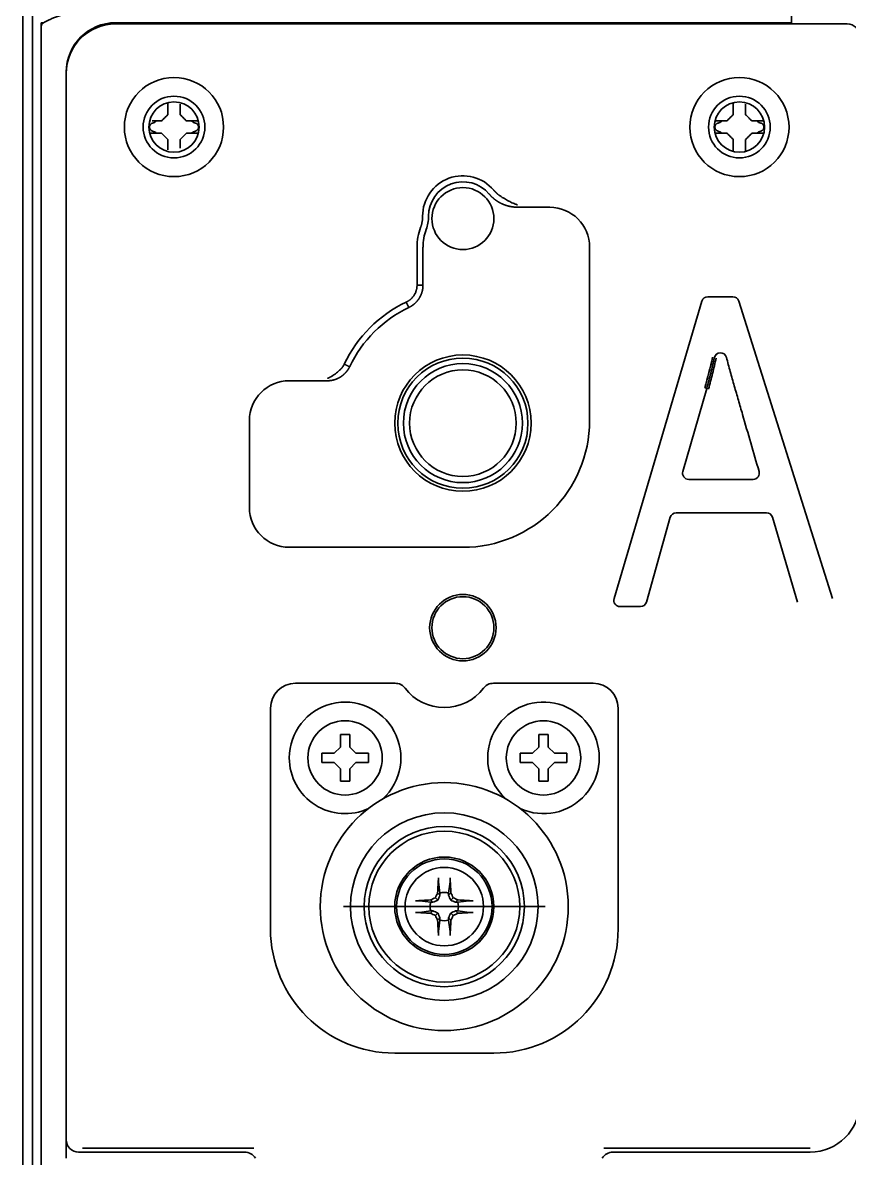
# Model space of a CAD drawing. Header units: inches. Extents: x 786 to 5593, y 691 to 5024.
# Drawn here: x 3394.2 to 3460.9, y 4760.8 to 4852.4 of the extents above; entities that cross this region are included whole.
import ezdxf

# ---------------------------------------------------------------- set-up
doc = ezdxf.new("R2010")
doc.units = ezdxf.units.IN
doc.layers.add('1', color=7, linetype='Continuous', true_color=0xffffff)

msp = doc.modelspace()

# ---------------------------------------------------------------- linework, layer by layer
at = {"layer": '1', "color": 7, "linetype": 'Continuous', "lineweight": 35}
for p, q in [((3394.24, 4852.076), (3394.24, 4854.076)), ((3395.04, 4854.076), (3395.04, 4852.076)), ((3456.24, 4852.376), (3456.24, 4854.176)), ((3394.24, 4852.076), (3394.24, 4105.138)), ((3395.04, 4852.076), (3395.04, 4106.617)), ((3395.932, 4852.376), (3395.74, 4852.376)), ((3395.74, 4852.376), (3395.74, 4852.126)), ((3395.74, 3873.276), (3395.74, 4852.126)), ((3456.24, 4852.376), (3401.74, 4852.376)), ((3401.74, 4852.276), (3460.74, 4852.276)), ((3397.74, 4848.376), (3397.74, 4760.773)), ((3397.74, 4762.276), (3397.74, 4848.276)), ((3436.74, 4837.494), (3434.149, 4837.494)), ((3426.04, 4831.212), (3426.04, 4834.276)), ((3426.522, 4834.276), (3426.522, 4831.212)), ((3439.957, 4820.276), (3439.957, 4834.276)), ((3451.505, 4830.276), (3449.499, 4830.276)), ((3449.02, 4829.918), (3441.929, 4805.918)), ((3459.535, 4805.926), (3451.982, 4829.926)), ((3418.804, 4823.494), (3415.74, 4823.494)), ((3447.474, 4816.179), (3449.401, 4822.877)), ((3412.522, 4820.276), (3412.522, 4813.276)), ((3453.145, 4815.541), (3447.955, 4815.541)), ((3446.937, 4812.848), (3454.224, 4812.848)), ((3444.543, 4805.642), (3446.455, 4812.483)), ((3454.704, 4812.491), (3456.735, 4805.634)), ((3415.74, 4810.059), (3429.74, 4810.059)), ((3442.409, 4805.276), (3444.062, 4805.276)), ((3424.278, 4799.094), (3416.24, 4799.094)), ((3440.24, 4799.094), (3432.202, 4799.094)), ((3414.222, 4797.076), (3414.222, 4779.276)), ((3442.257, 4779.276), (3442.257, 4797.076)), ((3419.865, 4793.951), (3419.865, 4794.951)), ((3419.865, 4794.951), (3420.615, 4794.951)), ((3420.615, 4794.951), (3420.615, 4793.951)), ((3435.865, 4793.951), (3435.865, 4794.951)), ((3435.865, 4794.951), (3436.615, 4794.951)), ((3436.615, 4794.951), (3436.615, 4793.951)), ((3418.365, 4793.451), (3419.365, 4793.451)), ((3418.365, 4792.701), (3418.365, 4793.451)), ((3419.365, 4793.451), (3419.865, 4793.951)), ((3420.615, 4793.951), (3421.115, 4793.451)), ((3421.115, 4793.451), (3422.115, 4793.451)), ((3422.115, 4793.451), (3422.115, 4792.701)), ((3434.365, 4792.701), (3434.365, 4793.451)), ((3434.365, 4793.451), (3435.365, 4793.451)), ((3435.365, 4793.451), (3435.865, 4793.951)), ((3436.615, 4793.951), (3437.115, 4793.451)), ((3437.115, 4793.451), (3438.115, 4793.451)), ((3438.115, 4793.451), (3438.115, 4792.701)), ((3419.365, 4792.701), (3418.365, 4792.701)), ((3419.865, 4792.201), (3419.365, 4792.701)), ((3421.115, 4792.701), (3420.615, 4792.201)), ((3422.115, 4792.701), (3421.115, 4792.701)), ((3435.365, 4792.701), (3434.365, 4792.701)), ((3435.865, 4792.201), (3435.365, 4792.701)), ((3437.115, 4792.701), (3436.615, 4792.201)), ((3438.115, 4792.701), (3437.115, 4792.701)), ((3419.865, 4791.201), (3419.865, 4792.201)), ((3420.615, 4792.201), (3420.615, 4791.201)), ((3435.865, 4791.201), (3435.865, 4792.201)), ((3436.615, 4792.201), (3436.615, 4791.201)), ((3420.615, 4791.201), (3419.865, 4791.201)), ((3436.615, 4791.201), (3435.865, 4791.201)), ((3427.89, 4782.166), (3427.772, 4783.089)), ((3428.59, 4782.166), (3428.708, 4783.089)), ((3427.15, 4781.426), (3426.228, 4781.544)), ((3427.324, 4781.423), (3427.136, 4781.611)), ((3427.722, 4781.594), (3427.519, 4781.797)), ((3427.893, 4781.992), (3427.705, 4782.18)), ((3428.586, 4781.992), (3428.775, 4782.18)), ((3428.758, 4781.594), (3428.96, 4781.797)), ((3429.155, 4781.423), (3429.344, 4781.611)), ((3429.33, 4781.426), (3430.252, 4781.544)), ((3436.365, 4781.076), (3420.115, 4781.076)), ((3427.15, 4780.726), (3426.228, 4780.608)), ((3427.324, 4780.73), (3427.136, 4780.541)), ((3429.155, 4780.73), (3429.344, 4780.541)), ((3429.33, 4780.726), (3430.252, 4780.608)), ((3427.722, 4780.558), (3427.519, 4780.356)), ((3427.893, 4780.161), (3427.705, 4779.972)), ((3427.89, 4779.986), (3427.772, 4779.064)), ((3428.586, 4780.161), (3428.775, 4779.972)), ((3428.59, 4779.986), (3428.708, 4779.064)), ((3428.758, 4780.558), (3428.96, 4780.356)), ((3424.24, 4769.259), (3432.24, 4769.259)), ((3412.868, 4761.592), (3399.055, 4761.592)), ((3457.74, 4761.592), (3441.112, 4761.592)), ((3412.14, 4761.276), (3398.739, 4761.276)), ((3457.74, 4761.276), (3441.839, 4761.276))]:
    msp.add_line(p, q, dxfattribs=at)
for centre, radius in [((3406.44, 4843.958), 4), ((3452.04, 4843.958), 4), ((3406.44, 4843.958), 2.49), ((3406.44, 4843.958), 2.025), ((3452.04, 4843.958), 2.49), ((3452.04, 4843.958), 2.025), ((3429.74, 4836.576), 2.5), ((3429.74, 4820.076), 5.5), ((3429.74, 4820.074), 5.25), ((3429.74, 4820.076), 4.8), ((3429.74, 4820.076), 4.3), ((3429.74, 4803.576), 2.68), ((3429.74, 4803.576), 2.5), ((3420.24, 4793.076), 3), ((3436.24, 4793.076), 3), ((3428.24, 4781.076), 10), ((3428.24, 4781.076), 7.566), ((3428.24, 4781.076), 6.461), ((3428.24, 4781.076), 6.086), ((3428.24, 4781.076), 4), ((3428.24, 4781.076), 3.85), ((3428.24, 4781.076), 3.16)]:
    msp.add_circle(centre, radius, dxfattribs=at)
for centre, radius, start, end in [((3401.74, 4848.376), 4, 90, 180), ((3401.74, 4848.276), 4, 90, 180), ((3429.74, 4836.776), 3.25, 40.12402, 180.27494), ((3429.74, 4836.776), 2.767, 40.12402, 180.27494), ((3436.74, 4834.276), 3.217, 0, 90), ((3430.54, 4834.276), 4.5, 159.36558, 180), ((3430.54, 4834.276), 4.017, 159.36558, 180), ((3449.499, 4829.776), 0.5, 90, 163.54075), ((3451.505, 4829.776), 0.5, 17.47032, 90), ((3429.74, 4820.276), 10.6, 115.50031, 154.49969), ((3429.74, 4820.276), 10.117, 115.50031, 154.49969), ((3450.508, 4825.257), 0.5, 14.73644, 167.89897), ((3415.74, 4820.276), 3.217, 90, 180), ((3429.74, 4820.276), 10.217, 270, 0), ((3447.955, 4816.041), 0.5, 163.94567, 270), ((3453.145, 4816.041), 0.5, 270, 16.1636), ((3415.74, 4813.276), 3.217, 180, 270), ((3446.937, 4812.348), 0.5, 90, 164.3881), ((3454.224, 4812.348), 0.5, 16.50585, 90), ((3442.409, 4805.776), 0.5, 163.54075, 270), ((3444.062, 4805.776), 0.5, 270, 344.3881), ((3416.24, 4797.076), 2.017, 90, 180), ((3440.24, 4797.076), 2.017, 0, 90), ((3428.24, 4801.115), 3.983, 217.31922, 322.68078), ((3420.24, 4793.076), 4.5, 312.55313, 180), ((3436.24, 4793.076), 4.5, 245.17688, 180), ((3420.24, 4793.076), 4.5, 180, 294.82875), ((3436.24, 4793.076), 4.5, 180, 227.4525), ((3428.24, 4781.076), 1.145, 72.20111, 107.79889), ((3428.24, 4781.076), 1.145, 162.20111, 197.79889), ((3428.24, 4781.076), 1.145, 342.20111, 17.79889), ((3428.24, 4781.076), 1.145, 252.20111, 287.79889), ((3424.24, 4779.276), 10.017, 180, 270), ((3432.24, 4779.276), 10.017, 270, 0), ((3457.74, 4765.276), 4, 270, 0)]:
    msp.add_arc(centre, radius, start, end, dxfattribs=at)
for centre, major_axis, ratio, start_param, end_param in [((3460.739, 4851.276), (0.708, 0.708), 0.998783, 5.498396, 7.067974), ((3449.257, 4822.917), (-0.144, 0.041), 0.003982, 3.141593, 4.712389), ((3449.546, 4822.835), (-0.144, 0.041), 0.003982, 4.712389, 6.283185), ((3427.943, 4781.081), (0.065, 3.728), 0.072244, 0.900133, 1.272854), ((3428.536, 4781.081), (0.065, -3.728), 0.072244, 1.868738, 2.24146), ((3428.235, 4781.373), (3.728, 0.065), 0.072244, 1.868738, 2.24146), ((3427.981, 4781.63), (3.344, 1.559), 0.094201, 1.665412, 1.782277), ((3427.686, 4781.335), (1.559, 3.344), 0.094201, 1.359315, 1.476181), ((3428.794, 4781.335), (1.559, -3.344), 0.094201, 1.665412, 1.782277), ((3428.498, 4781.63), (3.344, -1.559), 0.094201, 1.359315, 1.476181), ((3428.245, 4781.373), (3.728, -0.065), 0.072244, 0.900133, 1.272854), ((3428.235, 4780.78), (-3.728, 0.065), 0.072244, 0.900133, 1.272854), ((3428.245, 4780.78), (-3.728, -0.065), 0.072244, 1.868738, 2.24146), ((3427.981, 4780.522), (-3.344, 1.559), 0.094201, 1.359315, 1.476181), ((3427.686, 4780.818), (-1.559, 3.344), 0.094201, 1.665412, 1.782277), ((3427.943, 4781.071), (-0.065, 3.728), 0.072244, 1.868738, 2.24146), ((3428.536, 4781.071), (-0.065, -3.728), 0.072244, 0.900133, 1.272854), ((3428.794, 4780.818), (-1.559, -3.344), 0.094201, 1.359315, 1.476181), ((3428.498, 4780.522), (-3.344, -1.559), 0.094201, 1.665412, 1.782277), ((3398.74, 4762.277), (-0.708, -0.708), 0.998783, 5.498396, 7.067974), ((3412.139, 4760.276), (0.708, 0.708), 0.998783, 6.021139, 7.067974), ((3441.84, 4760.276), (-0.708, 0.708), 0.998783, 5.498396, 6.545231)]:
    msp.add_ellipse(centre, major_axis=major_axis, ratio=ratio, start_param=start_param, end_param=end_param, dxfattribs=at)
for points, knots in [([(3397.54, 4853.035), (3397.428, 4852.998), (3397.317, 4852.961), (3397.097, 4852.887), (3396.99, 4852.851), (3396.782, 4852.777), (3396.681, 4852.74), (3396.492, 4852.666), (3396.403, 4852.629), (3396.239, 4852.555), (3396.164, 4852.519), (3396.03, 4852.445), (3395.972, 4852.408), (3395.874, 4852.334), (3395.834, 4852.297), (3395.775, 4852.223), (3395.755, 4852.186), (3395.746, 4852.15)], [0, 0, 0, 0, 0.125, 0.125, 0.25, 0.25, 0.375, 0.375, 0.5, 0.5, 0.625, 0.625, 0.75, 0.75, 0.875, 0.875, 1, 1, 1, 1]), ([(3395.746, 4852.15), (3395.745, 4852.146), (3395.743, 4852.139), (3395.741, 4852.132), (3395.74, 4852.127), (3395.74, 4852.126), (3395.74, 4852.126)], [0, 0, 0, 0, 0.244951, 0.494182, 0.746344, 1, 1, 1, 1]), ([(3405.94, 4844.958), (3405.94, 4845.013), (3405.94, 4845.121), (3405.94, 4845.282), (3405.94, 4845.441), (3405.94, 4845.597), (3405.94, 4845.732), (3405.94, 4845.818), (3405.94, 4845.854)], [0, 0, 0, 0, 0.176379, 0.352757, 0.529136, 0.705514, 0.881893, 1, 1, 1, 1]), ([(3406.94, 4845.798), (3406.94, 4845.742), (3406.94, 4845.686), (3406.94, 4845.521), (3406.94, 4845.411), (3406.94, 4845.187), (3406.94, 4845.074), (3406.94, 4844.958)], [0, 0, 0, 0, 0.207293, 0.207293, 0.603646, 0.603646, 1, 1, 1, 1]), ([(3451.54, 4844.958), (3451.54, 4845.013), (3451.54, 4845.121), (3451.54, 4845.282), (3451.54, 4845.441), (3451.54, 4845.597), (3451.54, 4845.732), (3451.54, 4845.818), (3451.54, 4845.854)], [0, 0, 0, 0, 0.176379, 0.352757, 0.529136, 0.705514, 0.881893, 1, 1, 1, 1]), ([(3452.54, 4845.798), (3452.54, 4845.742), (3452.54, 4845.686), (3452.54, 4845.521), (3452.54, 4845.411), (3452.54, 4845.187), (3452.54, 4845.074), (3452.54, 4844.958)], [0, 0, 0, 0, 0.207293, 0.207293, 0.603646, 0.603646, 1, 1, 1, 1]), ([(3404.714, 4843.633), (3404.696, 4843.638), (3404.662, 4843.65), (3404.631, 4843.668), (3404.608, 4843.683), (3404.6, 4843.688), (3404.586, 4843.7), (3404.579, 4843.705), (3404.559, 4843.724), (3404.547, 4843.737), (3404.53, 4843.759), (3404.524, 4843.767), (3404.514, 4843.782), (3404.51, 4843.79), (3404.497, 4843.815), (3404.489, 4843.831), (3404.48, 4843.858), (3404.477, 4843.867), (3404.473, 4843.885), (3404.471, 4843.894), (3404.466, 4843.921), (3404.465, 4843.939), (3404.465, 4843.967), (3404.465, 4843.977), (3404.467, 4843.995), (3404.468, 4844.004), (3404.472, 4844.032), (3404.477, 4844.05), (3404.486, 4844.076), (3404.489, 4844.085), (3404.497, 4844.102), (3404.501, 4844.11), (3404.514, 4844.134), (3404.524, 4844.15), (3404.541, 4844.172), (3404.547, 4844.179), (3404.559, 4844.192), (3404.566, 4844.199), (3404.586, 4844.217), (3404.6, 4844.229), (3404.623, 4844.244), (3404.63, 4844.249), (3404.646, 4844.257), (3404.655, 4844.261), (3404.679, 4844.273), (3404.696, 4844.279), (3404.714, 4844.284)], [0, 0, 0, 0, 0.0625, 0.125, 0.125, 0.15625, 0.15625, 0.1875, 0.1875, 0.25, 0.25, 0.28125, 0.28125, 0.3125, 0.3125, 0.375, 0.375, 0.40625, 0.40625, 0.4375, 0.4375, 0.5, 0.5, 0.53125, 0.53125, 0.5625, 0.5625, 0.625, 0.625, 0.65625, 0.65625, 0.6875, 0.6875, 0.75, 0.75, 0.78125, 0.78125, 0.8125, 0.8125, 0.875, 0.875, 0.90625, 0.90625, 0.9375, 0.9375, 1, 1, 1, 1]), ([(3404.686, 4844.458), (3404.713, 4844.458), (3404.741, 4844.458), (3404.877, 4844.458), (3404.987, 4844.458), (3405.211, 4844.458), (3405.325, 4844.458), (3405.44, 4844.458)], [0, 0, 0, 0, 0.114015, 0.114015, 0.557008, 0.557008, 1, 1, 1, 1]), ([(3404.714, 4844.284), (3404.765, 4844.297), (3404.815, 4844.316), (3404.887, 4844.351), (3404.91, 4844.364), (3404.944, 4844.385), (3404.955, 4844.393), (3404.978, 4844.408), (3404.989, 4844.416), (3405.01, 4844.433), (3405.021, 4844.441), (3405.032, 4844.45)], [0, 0, 0, 0, 0.4426, 0.4426, 0.6639, 0.6639, 0.77455, 0.77455, 0.885201, 0.885201, 1, 1, 1, 1]), ([(3407.44, 4844.458), (3407.494, 4844.458), (3407.602, 4844.458), (3407.764, 4844.458), (3407.923, 4844.458), (3408.078, 4844.458), (3408.23, 4844.458), (3408.334, 4844.458), (3408.388, 4844.458)], [0, 0, 0, 0, 0.166712, 0.333424, 0.500135, 0.666847, 0.833559, 1, 1, 1, 1]), ([(3407.847, 4844.451), (3407.858, 4844.442), (3407.889, 4844.416), (3407.923, 4844.393), (3407.957, 4844.372), (3407.969, 4844.365), (3407.992, 4844.352), (3408.004, 4844.346), (3408.064, 4844.316), (3408.114, 4844.298), (3408.165, 4844.284)], [0, 0, 0, 0, 0.11426, 0.335695, 0.335695, 0.446413, 0.446413, 0.55713, 0.55713, 1, 1, 1, 1]), ([(3408.166, 4844.284), (3408.183, 4844.279), (3408.217, 4844.267), (3408.249, 4844.249), (3408.272, 4844.234), (3408.279, 4844.229), (3408.294, 4844.217), (3408.301, 4844.211), (3408.321, 4844.193), (3408.333, 4844.179), (3408.35, 4844.158), (3408.355, 4844.15), (3408.365, 4844.134), (3408.37, 4844.127), (3408.383, 4844.102), (3408.39, 4844.086), (3408.4, 4844.059), (3408.402, 4844.05), (3408.407, 4844.032), (3408.409, 4844.023), (3408.413, 4843.996), (3408.415, 4843.978), (3408.415, 4843.95), (3408.414, 4843.94), (3408.413, 4843.922), (3408.412, 4843.912), (3408.407, 4843.885), (3408.403, 4843.867), (3408.394, 4843.841), (3408.39, 4843.832), (3408.383, 4843.815), (3408.379, 4843.807), (3408.366, 4843.783), (3408.356, 4843.767), (3408.339, 4843.745), (3408.333, 4843.738), (3408.321, 4843.725), (3408.314, 4843.718), (3408.294, 4843.7), (3408.28, 4843.688), (3408.257, 4843.673), (3408.249, 4843.668), (3408.233, 4843.66), (3408.225, 4843.655), (3408.201, 4843.644), (3408.184, 4843.638), (3408.166, 4843.633)], [0, 0, 0, 0, 0.0625, 0.125, 0.125, 0.15625, 0.15625, 0.1875, 0.1875, 0.25, 0.25, 0.28125, 0.28125, 0.3125, 0.3125, 0.375, 0.375, 0.40625, 0.40625, 0.4375, 0.4375, 0.5, 0.5, 0.53125, 0.53125, 0.5625, 0.5625, 0.625, 0.625, 0.65625, 0.65625, 0.6875, 0.6875, 0.75, 0.75, 0.78125, 0.78125, 0.8125, 0.8125, 0.875, 0.875, 0.90625, 0.90625, 0.9375, 0.9375, 1, 1, 1, 1]), ([(3450.314, 4843.633), (3450.296, 4843.638), (3450.262, 4843.65), (3450.231, 4843.668), (3450.208, 4843.683), (3450.2, 4843.688), (3450.186, 4843.7), (3450.179, 4843.705), (3450.159, 4843.724), (3450.147, 4843.737), (3450.13, 4843.759), (3450.124, 4843.767), (3450.114, 4843.782), (3450.11, 4843.79), (3450.097, 4843.815), (3450.089, 4843.831), (3450.08, 4843.858), (3450.077, 4843.867), (3450.073, 4843.885), (3450.071, 4843.894), (3450.066, 4843.921), (3450.065, 4843.939), (3450.065, 4843.967), (3450.065, 4843.977), (3450.067, 4843.995), (3450.068, 4844.004), (3450.072, 4844.032), (3450.077, 4844.05), (3450.086, 4844.076), (3450.089, 4844.085), (3450.097, 4844.102), (3450.101, 4844.11), (3450.114, 4844.134), (3450.124, 4844.15), (3450.141, 4844.172), (3450.147, 4844.179), (3450.159, 4844.192), (3450.166, 4844.199), (3450.186, 4844.217), (3450.2, 4844.229), (3450.223, 4844.244), (3450.23, 4844.249), (3450.246, 4844.257), (3450.255, 4844.261), (3450.279, 4844.273), (3450.296, 4844.279), (3450.314, 4844.284)], [0, 0, 0, 0, 0.0625, 0.125, 0.125, 0.15625, 0.15625, 0.1875, 0.1875, 0.25, 0.25, 0.28125, 0.28125, 0.3125, 0.3125, 0.375, 0.375, 0.40625, 0.40625, 0.4375, 0.4375, 0.5, 0.5, 0.53125, 0.53125, 0.5625, 0.5625, 0.625, 0.625, 0.65625, 0.65625, 0.6875, 0.6875, 0.75, 0.75, 0.78125, 0.78125, 0.8125, 0.8125, 0.875, 0.875, 0.90625, 0.90625, 0.9375, 0.9375, 1, 1, 1, 1]), ([(3450.099, 4844.458), (3450.188, 4844.458), (3450.278, 4844.458), (3450.477, 4844.458), (3450.587, 4844.458), (3450.811, 4844.458), (3450.925, 4844.458), (3451.04, 4844.458)], [0, 0, 0, 0, 0.296177, 0.296177, 0.648089, 0.648089, 1, 1, 1, 1]), ([(3450.314, 4844.284), (3450.365, 4844.297), (3450.415, 4844.316), (3450.487, 4844.351), (3450.51, 4844.364), (3450.544, 4844.385), (3450.555, 4844.393), (3450.578, 4844.408), (3450.589, 4844.416), (3450.61, 4844.433), (3450.621, 4844.441), (3450.632, 4844.45)], [0, 0, 0, 0, 0.4426, 0.4426, 0.6639, 0.6639, 0.77455, 0.77455, 0.885201, 0.885201, 1, 1, 1, 1]), ([(3453.04, 4844.458), (3453.094, 4844.458), (3453.202, 4844.458), (3453.364, 4844.458), (3453.523, 4844.458), (3453.678, 4844.458), (3453.83, 4844.458), (3453.934, 4844.458), (3453.988, 4844.458)], [0, 0, 0, 0, 0.166712, 0.333424, 0.500135, 0.666847, 0.833559, 1, 1, 1, 1]), ([(3453.447, 4844.451), (3453.458, 4844.442), (3453.489, 4844.416), (3453.523, 4844.393), (3453.557, 4844.372), (3453.569, 4844.365), (3453.592, 4844.352), (3453.604, 4844.346), (3453.664, 4844.316), (3453.714, 4844.298), (3453.765, 4844.284)], [0, 0, 0, 0, 0.11426, 0.335695, 0.335695, 0.446413, 0.446413, 0.55713, 0.55713, 1, 1, 1, 1]), ([(3453.766, 4844.284), (3453.783, 4844.279), (3453.817, 4844.267), (3453.849, 4844.249), (3453.872, 4844.234), (3453.879, 4844.229), (3453.894, 4844.217), (3453.901, 4844.211), (3453.921, 4844.193), (3453.933, 4844.179), (3453.95, 4844.158), (3453.955, 4844.15), (3453.965, 4844.134), (3453.97, 4844.127), (3453.983, 4844.102), (3453.99, 4844.086), (3454, 4844.059), (3454.002, 4844.05), (3454.007, 4844.032), (3454.009, 4844.023), (3454.013, 4843.996), (3454.015, 4843.978), (3454.015, 4843.95), (3454.014, 4843.94), (3454.013, 4843.922), (3454.012, 4843.912), (3454.007, 4843.885), (3454.003, 4843.867), (3453.994, 4843.841), (3453.99, 4843.832), (3453.983, 4843.815), (3453.979, 4843.807), (3453.966, 4843.783), (3453.956, 4843.767), (3453.939, 4843.745), (3453.933, 4843.738), (3453.921, 4843.725), (3453.914, 4843.718), (3453.894, 4843.7), (3453.88, 4843.688), (3453.857, 4843.673), (3453.849, 4843.668), (3453.833, 4843.66), (3453.825, 4843.655), (3453.801, 4843.644), (3453.784, 4843.638), (3453.766, 4843.633)], [0, 0, 0, 0, 0.0625, 0.125, 0.125, 0.15625, 0.15625, 0.1875, 0.1875, 0.25, 0.25, 0.28125, 0.28125, 0.3125, 0.3125, 0.375, 0.375, 0.40625, 0.40625, 0.4375, 0.4375, 0.5, 0.5, 0.53125, 0.53125, 0.5625, 0.5625, 0.625, 0.625, 0.65625, 0.65625, 0.6875, 0.6875, 0.75, 0.75, 0.78125, 0.78125, 0.8125, 0.8125, 0.875, 0.875, 0.90625, 0.90625, 0.9375, 0.9375, 1, 1, 1, 1]), ([(3405.44, 4843.458), (3405.386, 4843.458), (3405.277, 4843.458), (3405.116, 4843.458), (3404.957, 4843.458), (3404.802, 4843.458), (3404.669, 4843.458), (3404.585, 4843.458), (3404.553, 4843.458)], [0, 0, 0, 0, 0.177991, 0.355983, 0.533974, 0.711965, 0.889957, 1, 1, 1, 1]), ([(3405.032, 4843.466), (3405.022, 4843.475), (3404.99, 4843.501), (3404.957, 4843.524), (3404.922, 4843.545), (3404.911, 4843.552), (3404.887, 4843.565), (3404.875, 4843.571), (3404.815, 4843.601), (3404.765, 4843.619), (3404.714, 4843.633)], [0, 0, 0, 0, 0.114897, 0.336173, 0.336173, 0.446811, 0.446811, 0.557449, 0.557449, 1, 1, 1, 1]), ([(3405.94, 4842.11), (3405.94, 4842.169), (3405.94, 4842.228), (3405.94, 4842.396), (3405.94, 4842.506), (3405.94, 4842.73), (3405.94, 4842.843), (3405.94, 4842.958)], [0, 0, 0, 0, 0.215802, 0.215802, 0.607901, 0.607901, 1, 1, 1, 1]), ([(3406.94, 4842.958), (3406.94, 4842.904), (3406.94, 4842.796), (3406.94, 4842.634), (3406.94, 4842.476), (3406.94, 4842.348), (3406.94, 4842.273), (3406.94, 4842.25)], [0, 0, 0, 0, 0.223977, 0.447953, 0.67193, 0.895907, 1, 1, 1, 1]), ([(3408.347, 4843.458), (3408.269, 4843.458), (3408.19, 4843.458), (3408.002, 4843.458), (3407.892, 4843.458), (3407.669, 4843.458), (3407.555, 4843.458), (3407.44, 4843.458)], [0, 0, 0, 0, 0.268822, 0.268822, 0.634411, 0.634411, 1, 1, 1, 1]), ([(3408.166, 4843.633), (3408.114, 4843.619), (3408.065, 4843.601), (3407.993, 4843.566), (3407.97, 4843.553), (3407.936, 4843.532), (3407.924, 4843.524), (3407.902, 4843.509), (3407.891, 4843.501), (3407.869, 4843.484), (3407.858, 4843.476), (3407.848, 4843.467)], [0, 0, 0, 0, 0.442502, 0.442502, 0.663754, 0.663754, 0.774379, 0.774379, 0.885005, 0.885005, 1, 1, 1, 1]), ([(3451.04, 4843.458), (3450.986, 4843.458), (3450.877, 4843.458), (3450.716, 4843.458), (3450.557, 4843.458), (3450.402, 4843.458), (3450.269, 4843.458), (3450.185, 4843.458), (3450.153, 4843.458)], [0, 0, 0, 0, 0.177991, 0.355983, 0.533974, 0.711965, 0.889957, 1, 1, 1, 1]), ([(3450.632, 4843.466), (3450.622, 4843.475), (3450.59, 4843.501), (3450.557, 4843.524), (3450.522, 4843.545), (3450.511, 4843.552), (3450.487, 4843.565), (3450.475, 4843.571), (3450.415, 4843.601), (3450.365, 4843.619), (3450.314, 4843.633)], [0, 0, 0, 0, 0.114897, 0.336173, 0.336173, 0.446811, 0.446811, 0.557449, 0.557449, 1, 1, 1, 1]), ([(3451.54, 4842.015), (3451.54, 4842.105), (3451.54, 4842.196), (3451.54, 4842.396), (3451.54, 4842.506), (3451.54, 4842.73), (3451.54, 4842.843), (3451.54, 4842.958)], [0, 0, 0, 0, 0.298061, 0.298061, 0.64903, 0.64903, 1, 1, 1, 1]), ([(3452.54, 4842.958), (3452.54, 4842.904), (3452.54, 4842.796), (3452.54, 4842.634), (3452.54, 4842.476), (3452.54, 4842.32), (3452.54, 4842.175), (3452.54, 4842.077), (3452.54, 4842.03)], [0, 0, 0, 0, 0.170158, 0.340317, 0.510475, 0.680634, 0.850792, 1, 1, 1, 1]), ([(3453.947, 4843.458), (3453.869, 4843.458), (3453.79, 4843.458), (3453.602, 4843.458), (3453.492, 4843.458), (3453.269, 4843.458), (3453.155, 4843.458), (3453.04, 4843.458)], [0, 0, 0, 0, 0.268822, 0.268822, 0.634411, 0.634411, 1, 1, 1, 1]), ([(3453.766, 4843.633), (3453.714, 4843.619), (3453.665, 4843.601), (3453.593, 4843.566), (3453.57, 4843.553), (3453.536, 4843.532), (3453.524, 4843.524), (3453.502, 4843.509), (3453.491, 4843.501), (3453.469, 4843.484), (3453.458, 4843.476), (3453.448, 4843.467)], [0, 0, 0, 0, 0.442502, 0.442502, 0.663754, 0.663754, 0.774379, 0.774379, 0.885005, 0.885005, 1, 1, 1, 1]), ([(3434.149, 4837.494), (3434.139, 4837.494), (3434.121, 4837.494), (3434.094, 4837.494), (3434.067, 4837.495), (3434.04, 4837.496), (3434.013, 4837.497), (3433.985, 4837.498), (3433.958, 4837.5), (3433.931, 4837.501), (3433.904, 4837.504), (3433.877, 4837.506), (3433.85, 4837.508), (3433.823, 4837.511), (3433.796, 4837.514), (3433.769, 4837.518), (3433.742, 4837.521), (3433.715, 4837.525), (3433.688, 4837.529), (3433.661, 4837.533), (3433.634, 4837.538), (3433.608, 4837.543), (3433.581, 4837.548), (3433.554, 4837.553), (3433.528, 4837.559), (3433.501, 4837.564), (3433.475, 4837.57), (3433.448, 4837.577), (3433.422, 4837.583), (3433.395, 4837.59), (3433.369, 4837.597), (3433.343, 4837.604), (3433.317, 4837.611), (3433.291, 4837.619), (3433.265, 4837.627), (3433.239, 4837.635), (3433.213, 4837.643), (3433.187, 4837.652), (3433.161, 4837.661), (3433.136, 4837.67), (3433.11, 4837.679), (3433.085, 4837.689), (3433.059, 4837.698), (3433.034, 4837.708), (3433.009, 4837.719), (3432.984, 4837.729), (3432.959, 4837.74), (3432.934, 4837.751), (3432.909, 4837.762), (3432.884, 4837.773), (3432.86, 4837.785), (3432.835, 4837.797), (3432.811, 4837.809), (3432.787, 4837.821), (3432.762, 4837.833), (3432.738, 4837.846), (3432.714, 4837.859), (3432.691, 4837.872), (3432.667, 4837.885), (3432.643, 4837.899), (3432.62, 4837.913), (3432.597, 4837.926), (3432.573, 4837.941), (3432.55, 4837.955), (3432.527, 4837.97), (3432.505, 4837.984), (3432.482, 4837.999), (3432.459, 4838.015), (3432.437, 4838.03), (3432.415, 4838.046), (3432.393, 4838.062), (3432.371, 4838.078), (3432.349, 4838.094), (3432.327, 4838.11), (3432.306, 4838.127), (3432.284, 4838.144), (3432.263, 4838.161), (3432.242, 4838.178), (3432.221, 4838.195), (3432.2, 4838.213), (3432.18, 4838.231), (3432.159, 4838.248), (3432.139, 4838.267), (3432.119, 4838.285), (3432.099, 4838.303), (3432.079, 4838.322), (3432.06, 4838.341), (3432.04, 4838.36), (3432.021, 4838.379), (3432.002, 4838.399), (3431.983, 4838.418), (3431.964, 4838.438), (3431.946, 4838.458), (3431.928, 4838.478), (3431.909, 4838.498), (3431.891, 4838.518), (3431.874, 4838.539), (3431.862, 4838.553), (3431.856, 4838.56)], [0, 0, 0, 0, 0.010418, 0.020835, 0.031253, 0.04167, 0.052088, 0.062505, 0.072922, 0.08334, 0.093757, 0.104175, 0.114592, 0.125009, 0.135426, 0.145844, 0.156261, 0.166678, 0.177095, 0.187512, 0.197929, 0.208347, 0.218764, 0.229181, 0.239598, 0.250015, 0.260432, 0.270849, 0.281266, 0.291683, 0.302099, 0.312516, 0.322933, 0.33335, 0.343767, 0.354184, 0.364601, 0.375017, 0.385434, 0.395851, 0.406267, 0.416684, 0.427101, 0.437518, 0.447934, 0.458351, 0.468767, 0.479184, 0.489601, 0.500017, 0.510434, 0.52085, 0.531267, 0.541683, 0.5521, 0.562516, 0.572933, 0.583349, 0.593766, 0.604182, 0.614599, 0.625015, 0.635431, 0.645848, 0.656264, 0.66668, 0.677097, 0.687513, 0.697929, 0.708346, 0.718762, 0.729178, 0.739595, 0.750011, 0.760427, 0.770844, 0.78126, 0.791676, 0.802092, 0.812509, 0.822925, 0.833341, 0.843757, 0.854173, 0.86459, 0.875006, 0.885422, 0.895838, 0.906254, 0.916671, 0.927087, 0.937503, 0.947919, 0.958335, 0.968752, 0.979168, 0.989584, 1, 1, 1, 1]), ([(3434.145, 4837.681), (3434.141, 4837.683), (3434.137, 4837.684), (3434.133, 4837.685), (3434.132, 4837.686), (3434.13, 4837.686), (3434.127, 4837.687), (3434.124, 4837.688), (3434.115, 4837.692), (3434.107, 4837.694), (3434.085, 4837.702), (3434.07, 4837.708), (3434.024, 4837.724), (3433.994, 4837.735), (3433.904, 4837.77), (3433.845, 4837.794), (3433.726, 4837.845), (3433.667, 4837.872), (3433.549, 4837.929), (3433.432, 4837.988), (3433.316, 4838.051), (3433.2, 4838.117), (3433.143, 4838.15), (3433.028, 4838.219), (3432.972, 4838.254), (3432.859, 4838.327), (3432.803, 4838.364), (3432.747, 4838.401)], [0, 0, 0, 0, 0.007813, 0.007813, 0.009766, 0.009766, 0.011719, 0.015625, 0.015625, 0.03125, 0.03125, 0.0625, 0.0625, 0.125, 0.125, 0.25, 0.25, 0.375, 0.375, 0.5, 0.625, 0.625, 0.75, 0.75, 0.875, 0.875, 1, 1, 1, 1]), ([(3426.972, 4836.763), (3426.973, 4836.581), (3426.957, 4836.398), (3426.893, 4836.039), (3426.844, 4835.863), (3426.78, 4835.692)], [0, 0, 0, 0, 0.5, 0.5, 1, 1, 1, 1]), ([(3426.522, 4831.212), (3426.522, 4831.204), (3426.522, 4831.189), (3426.522, 4831.165), (3426.521, 4831.142), (3426.52, 4831.118), (3426.519, 4831.095), (3426.517, 4831.072), (3426.516, 4831.048), (3426.514, 4831.025), (3426.511, 4831.001), (3426.509, 4830.978), (3426.506, 4830.955), (3426.503, 4830.932), (3426.499, 4830.909), (3426.496, 4830.885), (3426.492, 4830.862), (3426.487, 4830.839), (3426.483, 4830.816), (3426.478, 4830.793), (3426.473, 4830.77), (3426.468, 4830.748), (3426.462, 4830.725), (3426.456, 4830.702), (3426.45, 4830.679), (3426.444, 4830.657), (3426.437, 4830.634), (3426.43, 4830.612), (3426.423, 4830.59), (3426.416, 4830.567), (3426.408, 4830.545), (3426.4, 4830.523), (3426.392, 4830.501), (3426.383, 4830.479), (3426.375, 4830.458), (3426.366, 4830.436), (3426.356, 4830.415), (3426.347, 4830.393), (3426.337, 4830.372), (3426.327, 4830.351), (3426.317, 4830.329), (3426.307, 4830.308), (3426.296, 4830.288), (3426.285, 4830.267), (3426.274, 4830.246), (3426.262, 4830.226), (3426.251, 4830.206), (3426.239, 4830.185), (3426.226, 4830.165), (3426.214, 4830.145), (3426.201, 4830.126), (3426.189, 4830.106), (3426.176, 4830.087), (3426.162, 4830.067), (3426.149, 4830.048), (3426.135, 4830.029), (3426.121, 4830.01), (3426.107, 4829.992), (3426.092, 4829.973), (3426.078, 4829.955), (3426.063, 4829.937), (3426.048, 4829.919), (3426.033, 4829.901), (3426.017, 4829.884), (3426.001, 4829.866), (3425.985, 4829.849), (3425.969, 4829.832), (3425.953, 4829.815), (3425.937, 4829.798), (3425.92, 4829.782), (3425.903, 4829.766), (3425.886, 4829.749), (3425.869, 4829.734), (3425.851, 4829.718), (3425.834, 4829.702), (3425.816, 4829.687), (3425.798, 4829.672), (3425.78, 4829.657), (3425.762, 4829.643), (3425.743, 4829.628), (3425.724, 4829.614), (3425.706, 4829.6), (3425.687, 4829.586), (3425.667, 4829.573), (3425.648, 4829.56), (3425.629, 4829.547), (3425.609, 4829.534), (3425.589, 4829.521), (3425.569, 4829.509), (3425.549, 4829.497), (3425.529, 4829.485), (3425.509, 4829.473), (3425.488, 4829.462), (3425.468, 4829.45), (3425.447, 4829.439), (3425.426, 4829.429), (3425.405, 4829.418), (3425.391, 4829.411), (3425.384, 4829.408)], [0, 0, 0, 0, 0.010418, 0.020837, 0.031255, 0.041673, 0.052091, 0.062509, 0.072927, 0.083344, 0.093762, 0.10418, 0.114597, 0.125015, 0.135432, 0.145849, 0.156267, 0.166684, 0.177101, 0.187518, 0.197935, 0.208352, 0.218769, 0.229186, 0.239602, 0.250019, 0.260436, 0.270852, 0.281269, 0.291686, 0.302102, 0.312519, 0.322935, 0.333351, 0.343768, 0.354184, 0.3646, 0.375017, 0.385433, 0.395849, 0.406265, 0.416681, 0.427098, 0.437514, 0.44793, 0.458346, 0.468762, 0.479178, 0.489594, 0.50001, 0.510426, 0.520842, 0.531258, 0.541674, 0.55209, 0.562506, 0.572922, 0.583338, 0.593754, 0.60417, 0.614586, 0.625002, 0.635418, 0.645834, 0.65625, 0.666666, 0.677083, 0.687499, 0.697915, 0.708331, 0.718747, 0.729163, 0.73958, 0.749996, 0.760412, 0.770829, 0.781245, 0.791661, 0.802078, 0.812494, 0.822911, 0.833327, 0.843744, 0.854161, 0.864577, 0.874994, 0.885411, 0.895828, 0.906245, 0.916662, 0.927079, 0.937496, 0.947913, 0.95833, 0.968748, 0.979165, 0.989582, 1, 1, 1, 1]), ([(3420.608, 4824.632), (3420.605, 4824.625), (3420.598, 4824.611), (3420.587, 4824.59), (3420.577, 4824.569), (3420.566, 4824.548), (3420.555, 4824.528), (3420.543, 4824.507), (3420.531, 4824.487), (3420.52, 4824.467), (3420.507, 4824.447), (3420.495, 4824.427), (3420.482, 4824.407), (3420.47, 4824.387), (3420.456, 4824.368), (3420.443, 4824.349), (3420.43, 4824.329), (3420.416, 4824.31), (3420.402, 4824.292), (3420.388, 4824.273), (3420.373, 4824.254), (3420.359, 4824.236), (3420.344, 4824.218), (3420.329, 4824.2), (3420.314, 4824.182), (3420.298, 4824.165), (3420.282, 4824.147), (3420.267, 4824.13), (3420.25, 4824.113), (3420.234, 4824.096), (3420.218, 4824.079), (3420.201, 4824.063), (3420.184, 4824.047), (3420.167, 4824.031), (3420.15, 4824.015), (3420.132, 4823.999), (3420.115, 4823.983), (3420.097, 4823.968), (3420.079, 4823.953), (3420.061, 4823.938), (3420.043, 4823.924), (3420.024, 4823.909), (3420.006, 4823.895), (3419.987, 4823.881), (3419.968, 4823.867), (3419.949, 4823.854), (3419.929, 4823.84), (3419.91, 4823.827), (3419.89, 4823.815), (3419.871, 4823.802), (3419.851, 4823.79), (3419.831, 4823.777), (3419.81, 4823.765), (3419.79, 4823.754), (3419.77, 4823.742), (3419.749, 4823.731), (3419.728, 4823.72), (3419.708, 4823.709), (3419.687, 4823.699), (3419.665, 4823.689), (3419.644, 4823.679), (3419.623, 4823.669), (3419.602, 4823.66), (3419.58, 4823.65), (3419.558, 4823.641), (3419.537, 4823.633), (3419.515, 4823.624), (3419.493, 4823.616), (3419.471, 4823.608), (3419.449, 4823.6), (3419.426, 4823.593), (3419.404, 4823.586), (3419.382, 4823.579), (3419.359, 4823.572), (3419.337, 4823.566), (3419.314, 4823.56), (3419.291, 4823.554), (3419.268, 4823.548), (3419.246, 4823.543), (3419.223, 4823.538), (3419.2, 4823.533), (3419.177, 4823.529), (3419.154, 4823.524), (3419.131, 4823.52), (3419.108, 4823.517), (3419.084, 4823.513), (3419.061, 4823.51), (3419.038, 4823.507), (3419.015, 4823.505), (3418.991, 4823.502), (3418.968, 4823.5), (3418.944, 4823.499), (3418.921, 4823.497), (3418.898, 4823.496), (3418.874, 4823.495), (3418.851, 4823.494), (3418.827, 4823.494), (3418.812, 4823.494), (3418.804, 4823.494)], [0, 0, 0, 0, 0.010418, 0.020835, 0.031252, 0.04167, 0.052087, 0.062504, 0.072921, 0.083338, 0.093755, 0.104172, 0.114589, 0.125006, 0.135423, 0.145839, 0.156256, 0.166673, 0.177089, 0.187506, 0.197922, 0.208339, 0.218755, 0.229171, 0.239588, 0.250004, 0.26042, 0.270837, 0.281253, 0.291669, 0.302085, 0.312501, 0.322917, 0.333334, 0.34375, 0.354166, 0.364582, 0.374998, 0.385414, 0.39583, 0.406246, 0.416662, 0.427078, 0.437494, 0.44791, 0.458326, 0.468742, 0.479158, 0.489574, 0.49999, 0.510406, 0.520822, 0.531238, 0.541654, 0.55207, 0.562486, 0.572902, 0.583318, 0.593735, 0.604151, 0.614567, 0.624983, 0.6354, 0.645816, 0.656232, 0.666648, 0.677065, 0.687481, 0.697898, 0.708314, 0.718731, 0.729147, 0.739564, 0.749981, 0.760398, 0.770814, 0.781231, 0.791648, 0.802065, 0.812482, 0.822899, 0.833316, 0.843733, 0.854151, 0.864568, 0.874985, 0.885403, 0.89582, 0.906238, 0.916656, 0.927073, 0.937491, 0.947909, 0.958327, 0.968745, 0.979163, 0.989582, 1, 1, 1, 1]), ([(3449.401, 4822.877), (3449.518, 4823.287), (3449.628, 4823.7), (3449.833, 4824.528), (3449.93, 4824.944), (3450.019, 4825.362)], [0, 0, 0, 0, 0.5, 0.5, 1, 1, 1, 1]), ([(3450.166, 4825.33), (3450.076, 4824.911), (3449.979, 4824.494), (3449.773, 4823.662), (3449.663, 4823.248), (3449.546, 4822.836)], [0, 0, 0, 0, 0.5, 0.5, 1, 1, 1, 1]), ([(3450.992, 4825.384), (3451.093, 4824.998), (3451.197, 4824.613), (3451.41, 4823.844), (3451.518, 4823.46), (3451.682, 4822.885), (3451.737, 4822.693), (3451.848, 4822.31), (3451.904, 4822.119), (3452.07, 4821.544), (3452.626, 4819.628), (3453.181, 4817.713), (3453.625, 4816.18)], [0, 0, 0, 0, 0.125, 0.125, 0.25, 0.25, 0.3125, 0.3125, 0.375, 0.375, 0.5, 1, 1, 1, 1]), ([(3419.861, 4824.401), (3419.821, 4824.363), (3419.781, 4824.325), (3419.699, 4824.251), (3419.658, 4824.215), (3419.574, 4824.146), (3419.532, 4824.112), (3419.467, 4824.063), (3419.446, 4824.047), (3419.402, 4824.016), (3419.38, 4824), (3419.335, 4823.97), (3419.313, 4823.955), (3419.279, 4823.933), (3419.268, 4823.926), (3419.246, 4823.912), (3419.235, 4823.905), (3419.179, 4823.87), (3419.134, 4823.842), (3419.044, 4823.79), (3418.998, 4823.766), (3418.928, 4823.732), (3418.905, 4823.722), (3418.869, 4823.706), (3418.857, 4823.701), (3418.839, 4823.693), (3418.833, 4823.691), (3418.826, 4823.688), (3418.824, 4823.687), (3418.822, 4823.686), (3418.82, 4823.685), (3418.819, 4823.685), (3418.816, 4823.683), (3418.812, 4823.682), (3418.809, 4823.681)], [0, 0, 0, 0, 0.125, 0.125, 0.25, 0.25, 0.375, 0.375, 0.4375, 0.4375, 0.5, 0.5, 0.5625, 0.5625, 0.59375, 0.59375, 0.625, 0.625, 0.75, 0.75, 0.875, 0.875, 0.9375, 0.9375, 0.96875, 0.96875, 0.984375, 0.984375, 0.988281, 0.990234, 0.990234, 0.992188, 0.992188, 1, 1, 1, 1]), ([(3425.073, 4798.7), (3425.026, 4798.761), (3424.973, 4798.816), (3424.855, 4798.914), (3424.79, 4798.956), (3424.653, 4799.024), (3424.58, 4799.05), (3424.431, 4799.085), (3424.354, 4799.094), (3424.278, 4799.094)], [0, 0, 0, 0, 0.25, 0.25, 0.5, 0.5, 0.75, 0.75, 1, 1, 1, 1]), ([(3432.202, 4799.094), (3432.125, 4799.094), (3432.049, 4799.085), (3431.9, 4799.05), (3431.827, 4799.024), (3431.69, 4798.956), (3431.625, 4798.914), (3431.507, 4798.816), (3431.453, 4798.761), (3431.407, 4798.7)], [0, 0, 0, 0, 0.25, 0.25, 0.5, 0.5, 0.75, 0.75, 1, 1, 1, 1]), ([(3427.772, 4783.089), (3427.771, 4783.095), (3427.77, 4783.104), (3427.769, 4783.118), (3427.769, 4783.124), (3427.768, 4783.135), (3427.768, 4783.146), (3427.767, 4783.159), (3427.767, 4783.172), (3427.767, 4783.179), (3427.767, 4783.2), (3427.767, 4783.214), (3427.767, 4783.237), (3427.767, 4783.244), (3427.767, 4783.26), (3427.767, 4783.275), (3427.767, 4783.29), (3427.768, 4783.305), (3427.768, 4783.313), (3427.769, 4783.335), (3427.769, 4783.349), (3427.771, 4783.377), (3427.772, 4783.39), (3427.773, 4783.402)], [0, 0, 0, 0, 0.125, 0.125, 0.1875, 0.1875, 0.25, 0.3125, 0.3125, 0.375, 0.375, 0.5, 0.5, 0.5625, 0.5625, 0.625, 0.6875, 0.6875, 0.75, 0.75, 0.875, 0.875, 1, 1, 1, 1]), ([(3428.707, 4783.402), (3428.708, 4783.39), (3428.709, 4783.377), (3428.71, 4783.35), (3428.711, 4783.335), (3428.712, 4783.305), (3428.712, 4783.29), (3428.713, 4783.267), (3428.713, 4783.26), (3428.713, 4783.244), (3428.713, 4783.229), (3428.713, 4783.215), (3428.713, 4783.2), (3428.713, 4783.193), (3428.713, 4783.172), (3428.712, 4783.159), (3428.712, 4783.141), (3428.711, 4783.135), (3428.711, 4783.124), (3428.71, 4783.113), (3428.709, 4783.104), (3428.709, 4783.096), (3428.708, 4783.092), (3428.708, 4783.089)], [0, 0, 0, 0, 0.125, 0.125, 0.25, 0.25, 0.375, 0.375, 0.4375, 0.4375, 0.5, 0.5625, 0.5625, 0.625, 0.625, 0.75, 0.75, 0.8125, 0.8125, 0.875, 0.9375, 0.9375, 1, 1, 1, 1]), ([(3425.914, 4781.543), (3425.926, 4781.544), (3425.939, 4781.545), (3425.966, 4781.547), (3425.981, 4781.547), (3426.011, 4781.548), (3426.026, 4781.549), (3426.049, 4781.549), (3426.056, 4781.549), (3426.072, 4781.549), (3426.087, 4781.549), (3426.101, 4781.549), (3426.116, 4781.549), (3426.123, 4781.549), (3426.144, 4781.549), (3426.157, 4781.549), (3426.175, 4781.548), (3426.181, 4781.548), (3426.192, 4781.547), (3426.203, 4781.546), (3426.212, 4781.546), (3426.22, 4781.545), (3426.224, 4781.545), (3426.228, 4781.544)], [0, 0, 0, 0, 0.125, 0.125, 0.25, 0.25, 0.375, 0.375, 0.4375, 0.4375, 0.5, 0.5625, 0.5625, 0.625, 0.625, 0.75, 0.75, 0.8125, 0.8125, 0.875, 0.9375, 0.9375, 1, 1, 1, 1]), ([(3427.722, 4781.594), (3427.654, 4781.564), (3427.587, 4781.535), (3427.455, 4781.478), (3427.389, 4781.45), (3427.324, 4781.423)], [0, 0, 0, 0, 0.5, 0.5, 1, 1, 1, 1]), ([(3427.893, 4781.992), (3427.866, 4781.927), (3427.838, 4781.861), (3427.781, 4781.729), (3427.752, 4781.662), (3427.722, 4781.594)], [0, 0, 0, 0, 0.5, 0.5, 1, 1, 1, 1]), ([(3428.758, 4781.594), (3428.728, 4781.662), (3428.699, 4781.729), (3428.642, 4781.861), (3428.614, 4781.927), (3428.586, 4781.992)], [0, 0, 0, 0, 0.5, 0.5, 1, 1, 1, 1]), ([(3429.155, 4781.423), (3429.09, 4781.45), (3429.025, 4781.478), (3428.893, 4781.535), (3428.826, 4781.564), (3428.758, 4781.594)], [0, 0, 0, 0, 0.5, 0.5, 1, 1, 1, 1]), ([(3430.252, 4781.544), (3430.259, 4781.545), (3430.267, 4781.546), (3430.282, 4781.547), (3430.287, 4781.547), (3430.298, 4781.548), (3430.31, 4781.548), (3430.323, 4781.549), (3430.336, 4781.549), (3430.343, 4781.549), (3430.364, 4781.549), (3430.378, 4781.549), (3430.4, 4781.549), (3430.408, 4781.549), (3430.423, 4781.549), (3430.439, 4781.549), (3430.454, 4781.549), (3430.469, 4781.548), (3430.476, 4781.548), (3430.499, 4781.547), (3430.513, 4781.547), (3430.54, 4781.545), (3430.553, 4781.544), (3430.565, 4781.543)], [0, 0, 0, 0, 0.125, 0.125, 0.1875, 0.1875, 0.25, 0.3125, 0.3125, 0.375, 0.375, 0.5, 0.5, 0.5625, 0.5625, 0.625, 0.6875, 0.6875, 0.75, 0.75, 0.875, 0.875, 1, 1, 1, 1]), ([(3426.228, 4780.608), (3426.221, 4780.607), (3426.212, 4780.607), (3426.198, 4780.606), (3426.192, 4780.605), (3426.181, 4780.605), (3426.17, 4780.604), (3426.157, 4780.604), (3426.144, 4780.603), (3426.137, 4780.603), (3426.116, 4780.603), (3426.102, 4780.603), (3426.079, 4780.603), (3426.072, 4780.603), (3426.056, 4780.603), (3426.041, 4780.603), (3426.026, 4780.604), (3426.011, 4780.604), (3426.003, 4780.604), (3425.981, 4780.605), (3425.967, 4780.606), (3425.939, 4780.607), (3425.926, 4780.608), (3425.914, 4780.609)], [0, 0, 0, 0, 0.125, 0.125, 0.1875, 0.1875, 0.25, 0.3125, 0.3125, 0.375, 0.375, 0.5, 0.5, 0.5625, 0.5625, 0.625, 0.6875, 0.6875, 0.75, 0.75, 0.875, 0.875, 1, 1, 1, 1]), ([(3427.324, 4780.73), (3427.389, 4780.702), (3427.455, 4780.674), (3427.587, 4780.617), (3427.654, 4780.588), (3427.722, 4780.558)], [0, 0, 0, 0, 0.5, 0.5, 1, 1, 1, 1]), ([(3428.758, 4780.558), (3428.826, 4780.588), (3428.893, 4780.617), (3429.025, 4780.674), (3429.09, 4780.702), (3429.155, 4780.73)], [0, 0, 0, 0, 0.5, 0.5, 1, 1, 1, 1]), ([(3430.565, 4780.609), (3430.553, 4780.608), (3430.541, 4780.607), (3430.513, 4780.606), (3430.499, 4780.605), (3430.469, 4780.604), (3430.454, 4780.604), (3430.431, 4780.603), (3430.423, 4780.603), (3430.408, 4780.603), (3430.393, 4780.603), (3430.378, 4780.603), (3430.364, 4780.603), (3430.357, 4780.603), (3430.336, 4780.603), (3430.323, 4780.604), (3430.304, 4780.604), (3430.298, 4780.605), (3430.287, 4780.605), (3430.277, 4780.606), (3430.268, 4780.607), (3430.259, 4780.607), (3430.256, 4780.608), (3430.252, 4780.608)], [0, 0, 0, 0, 0.125, 0.125, 0.25, 0.25, 0.375, 0.375, 0.4375, 0.4375, 0.5, 0.5625, 0.5625, 0.625, 0.625, 0.75, 0.75, 0.8125, 0.8125, 0.875, 0.9375, 0.9375, 1, 1, 1, 1]), ([(3427.722, 4780.558), (3427.752, 4780.49), (3427.781, 4780.423), (3427.838, 4780.291), (3427.866, 4780.226), (3427.893, 4780.161)], [0, 0, 0, 0, 0.5, 0.5, 1, 1, 1, 1]), ([(3428.586, 4780.161), (3428.614, 4780.226), (3428.642, 4780.291), (3428.699, 4780.423), (3428.728, 4780.49), (3428.758, 4780.558)], [0, 0, 0, 0, 0.5, 0.5, 1, 1, 1, 1]), ([(3427.773, 4778.751), (3427.772, 4778.763), (3427.771, 4778.776), (3427.77, 4778.803), (3427.769, 4778.817), (3427.768, 4778.847), (3427.767, 4778.862), (3427.767, 4778.885), (3427.767, 4778.893), (3427.767, 4778.908), (3427.767, 4778.923), (3427.767, 4778.938), (3427.767, 4778.952), (3427.767, 4778.959), (3427.767, 4778.98), (3427.767, 4778.993), (3427.768, 4779.012), (3427.768, 4779.018), (3427.769, 4779.029), (3427.77, 4779.039), (3427.77, 4779.048), (3427.771, 4779.057), (3427.771, 4779.06), (3427.772, 4779.064)], [0, 0, 0, 0, 0.125, 0.125, 0.25, 0.25, 0.375, 0.375, 0.4375, 0.4375, 0.5, 0.5625, 0.5625, 0.625, 0.625, 0.75, 0.75, 0.8125, 0.8125, 0.875, 0.9375, 0.9375, 1, 1, 1, 1]), ([(3428.708, 4779.064), (3428.709, 4779.057), (3428.709, 4779.049), (3428.71, 4779.034), (3428.711, 4779.029), (3428.711, 4779.018), (3428.712, 4779.006), (3428.712, 4778.993), (3428.713, 4778.98), (3428.713, 4778.973), (3428.713, 4778.952), (3428.713, 4778.938), (3428.713, 4778.916), (3428.713, 4778.908), (3428.713, 4778.893), (3428.713, 4778.877), (3428.712, 4778.862), (3428.712, 4778.847), (3428.712, 4778.84), (3428.711, 4778.817), (3428.71, 4778.803), (3428.709, 4778.776), (3428.708, 4778.763), (3428.707, 4778.751)], [0, 0, 0, 0, 0.125, 0.125, 0.1875, 0.1875, 0.25, 0.3125, 0.3125, 0.375, 0.375, 0.5, 0.5, 0.5625, 0.5625, 0.625, 0.6875, 0.6875, 0.75, 0.75, 0.875, 0.875, 1, 1, 1, 1])]:
    msp.add_open_spline(points, degree=3, knots=knots, dxfattribs=at)
for points, degree in [([(3405.44, 4844.458), (3405.464, 4844.482), (3405.511, 4844.53), (3405.582, 4844.601), (3405.654, 4844.672), (3405.725, 4844.744), (3405.797, 4844.815), (3405.868, 4844.887), (3405.916, 4844.935), (3405.94, 4844.958)], 3), ([(3406.94, 4844.958), (3406.966, 4844.932), (3407.017, 4844.881), (3407.091, 4844.807), (3407.163, 4844.736), (3407.233, 4844.666), (3407.302, 4844.596), (3407.371, 4844.527), (3407.417, 4844.481), (3407.44, 4844.458)], 3), ([(3451.04, 4844.458), (3451.064, 4844.482), (3451.111, 4844.53), (3451.182, 4844.601), (3451.254, 4844.672), (3451.325, 4844.744), (3451.397, 4844.815), (3451.468, 4844.887), (3451.516, 4844.935), (3451.54, 4844.958)], 3), ([(3452.54, 4844.958), (3452.566, 4844.932), (3452.617, 4844.881), (3452.691, 4844.807), (3452.763, 4844.736), (3452.833, 4844.666), (3452.902, 4844.596), (3452.971, 4844.527), (3453.017, 4844.481), (3453.04, 4844.458)], 3), ([(3405.94, 4842.958), (3405.914, 4842.984), (3405.863, 4843.036), (3405.789, 4843.109), (3405.717, 4843.181), (3405.647, 4843.251), (3405.578, 4843.321), (3405.509, 4843.389), (3405.463, 4843.435), (3405.44, 4843.458)], 3), ([(3407.44, 4843.458), (3407.416, 4843.435), (3407.369, 4843.387), (3407.297, 4843.316), (3407.226, 4843.244), (3407.154, 4843.173), (3407.083, 4843.101), (3407.011, 4843.03), (3406.964, 4842.982), (3406.94, 4842.958)], 3), ([(3451.54, 4842.958), (3451.514, 4842.984), (3451.463, 4843.036), (3451.389, 4843.109), (3451.317, 4843.181), (3451.247, 4843.251), (3451.178, 4843.321), (3451.109, 4843.389), (3451.063, 4843.435), (3451.04, 4843.458)], 3), ([(3453.04, 4843.458), (3453.016, 4843.435), (3452.969, 4843.387), (3452.897, 4843.316), (3452.826, 4843.244), (3452.754, 4843.173), (3452.683, 4843.101), (3452.611, 4843.03), (3452.564, 4842.982), (3452.54, 4842.958)], 3), ([(3432.225, 4838.871), (3432.455, 4838.596), (3432.746, 4838.401)], 2), ([(3426.329, 4835.862), (3426.493, 4836.296), (3426.49, 4836.761)], 2), ([(3425.176, 4829.844), (3425.575, 4830.03), (3426.043, 4830.774), (3426.04, 4831.212)], 2), ([(3426.522, 4831.212), (3426.04, 4831.212)], 1), ([(3425.384, 4829.408), (3425.315, 4829.553), (3425.246, 4829.698), (3425.176, 4829.844)], 3), ([(3419.862, 4824.401), (3420.054, 4824.587), (3420.172, 4824.84)], 2), ([(3420.608, 4824.632), (3420.172, 4824.84)], 1), ([(3449.257, 4822.918), (3449.489, 4823.736), (3449.694, 4824.562), (3449.873, 4825.393)], 3), ([(3427.89, 4782.166), (3427.891, 4782.108), (3427.892, 4782.05), (3427.893, 4781.992)], 3), ([(3428.586, 4781.992), (3428.588, 4782.05), (3428.589, 4782.108), (3428.59, 4782.166)], 3), ([(3427.324, 4781.423), (3427.266, 4781.424), (3427.208, 4781.425), (3427.15, 4781.426)], 3), ([(3427.15, 4780.726), (3427.208, 4780.727), (3427.266, 4780.728), (3427.324, 4780.73)], 3), ([(3429.33, 4781.426), (3429.272, 4781.425), (3429.214, 4781.424), (3429.155, 4781.423)], 3), ([(3429.155, 4780.73), (3429.214, 4780.728), (3429.272, 4780.727), (3429.33, 4780.726)], 3), ([(3427.893, 4780.161), (3427.892, 4780.102), (3427.891, 4780.044), (3427.89, 4779.986)], 3), ([(3428.59, 4779.986), (3428.589, 4780.044), (3428.588, 4780.102), (3428.586, 4780.161)], 3)]:
    msp.add_open_spline(points, degree=degree, dxfattribs=at)

doc.saveas('drawing.dxf')
